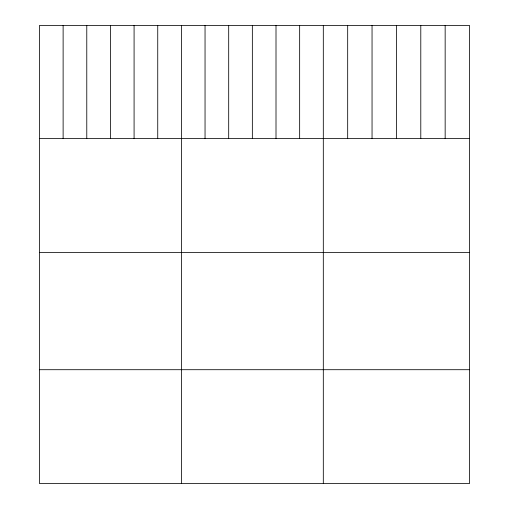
<?xml version="1.0" encoding="UTF-8"?>
<svg xmlns="http://www.w3.org/2000/svg" width="509" height="509" viewBox="0 0 509 509"><rect width="100%" height="100%" fill="white"/><g stroke="black" fill="none" stroke-linecap="round" stroke-linejoin="round"><path stroke-width="0.76" d="M469.527 138.563L469.527 483.55L39.473 483.55L39.473 25.45L469.527 25.45L469.527 138.563L39.473 138.563M39.473 252.407L469.527 252.407M39.473 369.706L469.527 369.706M445.159 25.45L445.159 138.563M420.79 25.45L420.79 138.563M396.416 25.45L396.416 138.563M372.047 25.45L372.047 138.563M347.679 25.45L347.679 138.563M323.31 25.45L323.31 483.55M299.655 25.45L299.655 138.563M276.005 25.45L276.005 138.563M252.349 25.45L252.349 138.563M228.694 25.45L228.694 138.563M205.044 25.45L205.044 138.563M181.389 25.45L181.389 483.55M157.739 25.45L157.739 138.563M134.083 25.45L134.083 138.563M110.434 25.45L110.434 138.563M86.778 25.45L86.778 138.563M63.122 25.45L63.122 138.563"/></g></svg>
